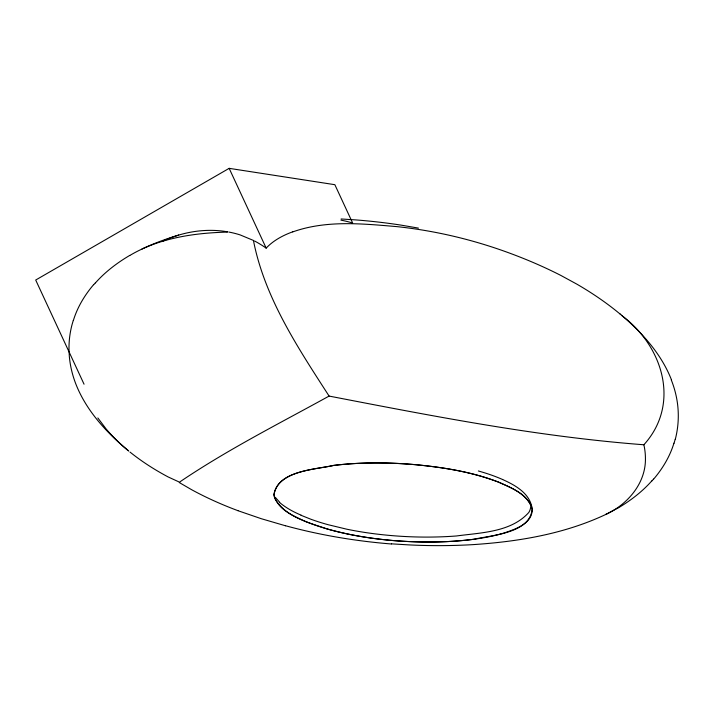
<?xml version="1.0" encoding="UTF-8"?>
<svg xmlns="http://www.w3.org/2000/svg" width="714" height="714" viewBox="0 0 714 714"><rect width="100%" height="100%" fill="white"/><g stroke="black" fill="none" stroke-linecap="round" stroke-linejoin="round"><path stroke-width="1.07" d="M675.203 439.226L674.043 443.224M73.239 320.541L72.069 324.531A269.615 155.661 0 0 0 69.079 351.895L69.312 356.107A286.519 165.425 0 0 0 75.782 383.855C86.332 410.827 106.663 432.738 128.663 450.971A273.141 157.696 0 0 1 106.091 428.909L97.845 417.949M129.975 452.051A282.262 162.962 0 0 0 168.138 476.943L179.651 482.236A43.679 25.222 0 0 1 181.088 481.058C228.293 449.249 279.299 423.527 329.092 396.074C433.3 416.191 537.901 436.7 643.876 444.768C680.451 404.41 663.306 347.209 623.09 316.57M93.73 284.681L95.31 282.896M653.542 479.085L651.962 480.87M340.917 220.135A71.302 41.171 0 0 1 352.654 223.054L334.857 184.694L229.158 168.343L35.7 280.031L84.047 384.203M129.841 255.46C159.079 238.048 193.797 232.996 227.311 232.086M617.431 508.297L605.686 514.499M606.106 514.294C627.802 504.298 646.018 482.994 645.429 458.138A186.524 107.689 0 0 0 644.287 446.732L643.876 444.768M606.052 514.33C564.479 533.974 518.382 541.658 472.82 544.639A340.81 196.761 0 0 1 408.283 544.862L391.415 543.836M292.767 231.898C326.325 219.939 362.507 223.714 397.207 226.659C436.477 230.845 475.176 240.181 512.143 254.068A412.478 238.137 0 0 1 554.082 272.052A372.878 215.28 0 0 1 560.901 275.461L576.85 284.145A380.419 219.635 0 0 1 616.825 311.366L620.609 314.446M179.009 234.995C194.752 230.319 211.576 229.007 227.784 231.854M341.105 218.966L355.858 219.921A354.742 204.811 0 0 1 400.795 225.08L418.449 228.105M285.529 525.79L261.306 518.712L237.932 510.689M478.362 470.963L484.074 472.659A137.418 79.343 0 0 1 502.683 479.54M301.031 515.294L310.804 519.212A166.755 96.274 0 0 0 328.145 524.71L346.727 529.19A226.284 130.644 0 0 0 377.527 534.161C403.669 537.249 430.114 537.963 456.362 535.982C481.04 532.644 511.054 532.296 528.806 512.456A34.665 20.019 0 0 0 530.698 506.94M502.665 479.558C515.49 485.288 530.573 493.713 532.189 509.314C532.376 523.906 514.901 529.306 503.62 533.153C485.092 538.588 465.76 540.668 446.527 541.623C406.293 543.211 365.595 539.73 326.744 528.833C308.153 522.434 285.341 516.856 274.872 498.542M253.479 240.457L240.181 234.924A62.903 36.316 0 0 0 228.882 232.059M179.303 482.557L191.655 489.724A320.425 184.997 0 0 0 237.949 510.671M620.118 314.035L622.59 316.115M621.608 315.302C642.395 333.001 661.441 354.162 671.49 379.902M279.701 502.299L275.372 497.39M329.092 396.074C298.041 347.923 264.84 298.113 253.55 241.046M229.158 168.343L266.179 248.124A74.765 43.17 0 0 1 292.704 231.836M531.689 506.976C526.102 493.508 510.992 487.626 498.568 482.137C471.99 471.9 443.581 467.375 415.352 464.671C388.211 462.315 360.793 462.136 333.715 465.412C315.213 469.607 277.808 470.606 273.971 494.632C277.112 509.457 293.338 515.82 305.708 521.577C332.813 532.457 361.891 537.58 390.861 540.337C418.431 542.72 446.277 542.783 473.748 539.275C492 535.107 529.547 533.438 532.189 509.314C528.333 494.186 511.394 487.939 498.568 482.137C471.99 471.909 443.581 467.384 415.352 464.671C388.211 462.306 360.793 462.145 333.715 465.412C315.186 469.625 277.871 470.615 273.971 494.632A37.699 21.768 0 0 0 274.542 497.587M73.346 320.55A232.184 134.053 0 0 1 93.623 284.645M95.417 282.923A193.789 111.884 0 0 1 129.752 255.416M141.97 249.016A204.552 118.096 0 0 1 178.652 235.147M163.078 241.046A93.025 53.711 0 0 1 178.607 235.093M301.192 515.16A88.688 51.203 0 0 1 279.451 502.397M391.379 543.988A365.032 210.755 0 0 1 285.564 525.745M254.496 240.957A116.819 67.446 0 0 1 266.152 248.142M671.285 379.928A279.12 161.15 0 0 1 675.328 439.235M673.927 443.207A232.184 134.053 0 0 1 653.649 479.112M651.855 480.834A193.789 111.884 0 0 1 617.521 508.35"/></g></svg>
